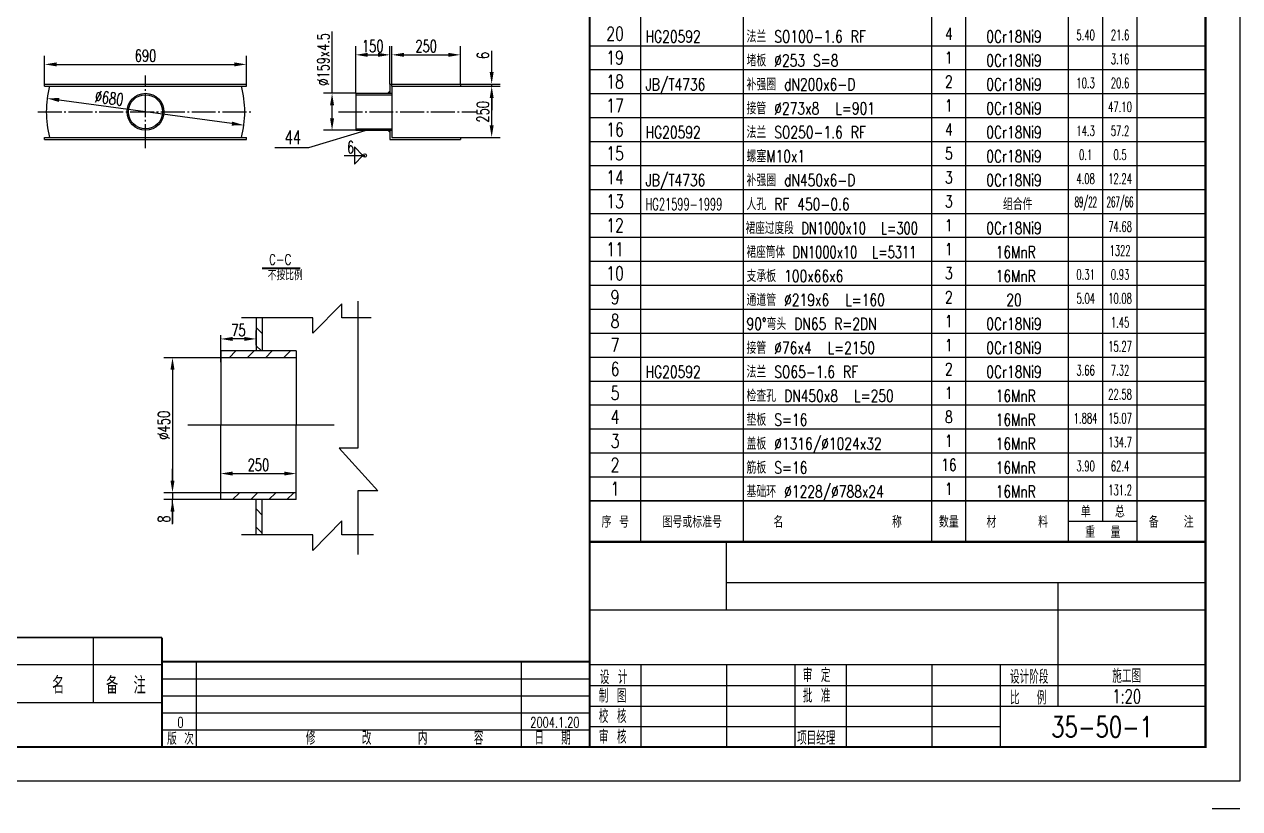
# Model space of a CAD drawing. Header units: millimetres. Extents: x 0 to 11880, y -160 to 16980.
# Drawn here: x 4776 to 11880, y -160 to 4425 of the extents above; entities that cross this region are included whole.
import ezdxf
from ezdxf.enums import TextEntityAlignment as Align

# ---------------------------------------------------------------- set-up
doc = ezdxf.new("R2010")
doc.units = ezdxf.units.MM
doc.header["$LTSCALE"] = 10
doc.header["$MEASUREMENT"] = 0
doc.linetypes.add('CENW', pattern=[18, 14, -1.5, 1, -1.5])
for name, color, linetype in [('1', 2, 'CENW'), ('2', 2, 'Continuous'), ('COLUMN', 7, 'Continuous')]:
    doc.layers.add(name, color=color, linetype=linetype)
doc.styles.add('H5', font='romans', dxfattribs={"width": 0.8, "bigfont": 'HZ5.SHX'})
doc.styles.add('HZ', font='txt', dxfattribs={"width": 0.75, "bigfont": 'HZ'})
doc.styles.add('HZTXT', font='txt.shx', dxfattribs={"width": 0.75, "bigfont": 'hztxt.shx'})
doc.styles.add('xtj', font='complex.shx', dxfattribs={"width": 0.7, "height": 70, "bigfont": 'hz5.shx'})
doc.dimstyles.new('xtj', dxfattribs={"dimtxt": 70, "dimasz": 70, "dimexe": 50, "dimexo": 0, "dimgap": 16, "dimtad": 1, "dimdec": 3, "dimdsep": 46, "dimtxsty": 'xtj', "dimcen": 0, "dimadec": 3, "dimazin": 2, "dimtfac": 0.6, "dimtdec": 3, "dimtmove": 0, "dimatfit": 3, "dimfxl": 0, "dimtolj": 1, "dimarcsym": 0})

# ---------------------------------------------------------------- blocks, each defined once
blk = doc.blocks.new('*D1')
at = {"color": 0, "linetype": 'ByBlock'}
for p, q in [((-18260.2, 3099.9), (-18260.2, 3168.4)), ((-17818.9, 3099.9), (-17818.9, 3168.4)), ((-18190.2, 3118.4), (-17888.9, 3118.4))]:
    blk.add_line(p, q, dxfattribs=at)
for points in [[(-18190.2, 3130.1), (-18190.2, 3106.8), (-18260.2, 3118.4)], [(-17888.9, 3130.1), (-17888.9, 3106.8), (-17818.9, 3118.4)]]:
    blk.add_solid(points, dxfattribs=at)
at = {"layer": 'Defpoints', "color": 0, "linetype": 'ByBlock'}
for p in [(-18260.2, 3099.9), (-17818.9, 3118.4), (-17818.9, 3099.9)]:
    blk.add_point(p, dxfattribs=at)
at = {"color": 0, "linetype": 'ByBlock', "insert": (-18039.6, 3169.4), "char_height": 70, "attachment_point": 5, "style": 'xtj'}
blk.add_mtext('\\A1;250', dxfattribs=at)

msp = doc.modelspace()

# ---------------------------------------------------------------- hatches: boundary and pattern name
at = {"layer": '2'}
for points in [[(6912.65888, 4033.63796), (6900.65888, 4021.63796), (6912.65888, 4021.63796)], [(6912.65888, 3805.63796), (6900.65888, 3805.63796), (6912.65888, 3793.63796)]]:
    msp.add_hatch(color=256, dxfattribs=at).paths.add_polyline_path(points)
h = msp.add_hatch(dxfattribs=at)
h.set_pattern_fill('ANSI31', color=256, scale=600, style=0)
h.set_pattern_definition([(135, (73492.274, -32358.75), (53.03301, 53.03301), [])])
h.paths.add_polyline_path([(6130.95376, 2709.72666), (6166.12615, 2709.72666), (6166.12615, 2515.72282), (6130.95376, 2515.72282)])
h.paths.add_polyline_path([(6130.95376, 1646.91048), (6166.12615, 1646.91048), (6166.12615, 1440.21472), (6130.95376, 1440.21472)])
h = msp.add_hatch(dxfattribs=at)
h.set_pattern_fill('ANSI31', color=256, scale=600, angle=90, style=0)
h.set_pattern_definition([(45, (73492.274, -32358.75), (53.03301, -53.03301), [])])
h.paths.add_polyline_path([(6364.7701, 2515.72282), (6364.7701, 2475.56509), (5923.45038, 2475.56509), (5923.45038, 2515.72282)])
h.paths.add_polyline_path([(5923.45038, 1646.91048), (5923.45038, 1687.06821), (6364.7701, 1687.06821), (6364.7701, 1646.91048)])

# ---------------------------------------------------------------- linework, layer by layer
at = {"color": 0, "linetype": 'ByBlock'}
for p, q in [((6574.61067, 4021.63796), (6574.61067, 4383.24817)), ((6712.65888, 4021.63796), (6712.65888, 4296.51722)), ((6912.65888, 4075.63796), (6912.65888, 4296.51722)), ((6924.65888, 4063.63796), (6924.65888, 4296.51722)), ((7324.65888, 4075.63796), (7324.65888, 4296.51722)), ((7507.55526, 4145.63796), (7507.55526, 4269.62174)), ((4894.12184, 4075.63796), (4894.12184, 4240.74037)), ((6074.12184, 4075.63796), (6074.12184, 4240.74037)), ((6782.65888, 4246.51722), (6842.65888, 4246.51722)), ((6994.65888, 4246.51722), (7254.65888, 4246.51722)), ((4964.12184, 4190.74037), (6004.12184, 4190.74037)), ((7324.65888, 4075.63796), (7557.55526, 4075.63796)), ((7324.65888, 4063.63796), (7557.55526, 4063.63796)), ((7324.65888, 4063.63796), (7557.55526, 4063.63796)), ((7507.55526, 4063.63796), (7507.55526, 4075.63796)), ((5989.4447, 3844.72639), (4978.79898, 3982.54953)), ((6712.65888, 4021.63796), (6524.61067, 4021.63796)), ((7507.55526, 3833.63796), (7507.55526, 3993.63796)), ((7507.55526, 3993.63796), (7507.55526, 3923.63796)), ((6574.61067, 3875.63796), (6574.61067, 3951.63796)), ((6712.65888, 3805.63796), (6524.61067, 3805.63796)), ((7324.65888, 3763.63796), (7557.55526, 3763.63796)), ((6130.95376, 2548.75528), (6130.95376, 2635.84897)), ((5923.45038, 2449.44026), (5923.45038, 2607.65895)), ((6060.95376, 2585.84897), (5993.45038, 2585.84897)), ((5923.45038, 2475.56509), (5591.86759, 2475.56509)), ((5641.86759, 2405.56509), (5641.86759, 1757.06821)), ((5641.86759, 1757.06821), (5641.86759, 1827.06821)), ((5926.85118, 1687.06821), (5591.86759, 1687.06821)), ((5923.45038, 1646.91048), (5591.86759, 1646.91048)), ((5641.86759, 1687.06821), (5641.86759, 1646.91048)), ((5641.86759, 1687.06821), (5641.86759, 1646.91048)), ((5641.86759, 1502.19515), (5641.86759, 1646.91048)), ((5641.86759, 1576.91048), (5641.86759, 1506.91048))]:
    msp.add_line(p, q, dxfattribs=at)
for p, q in [((4894.12184, 4075.63796), (6074.12184, 4075.63796)), ((4894.12184, 4063.63796), (4894.12184, 4075.63796)), ((4894.12184, 4063.63796), (6074.12184, 4063.63796)), ((6074.12184, 4063.63796), (6074.12184, 4075.63796)), ((6912.65888, 4075.63796), (7324.65888, 4075.63796)), ((6912.65888, 4075.63796), (6912.65888, 4021.63796)), ((6924.65888, 4063.63796), (6924.65888, 3763.63796)), ((6924.65888, 4063.63796), (7324.65888, 4063.63796)), ((7324.65888, 4075.63796), (7324.65888, 4063.63796)), ((6712.65888, 4021.63796), (6924.65888, 4021.63796)), ((6712.65888, 4021.63796), (6712.65888, 3805.63796)), ((6712.65888, 4013.63796), (6924.65888, 4013.63796)), ((6900.65888, 4021.63796), (6912.65888, 4033.63796)), ((6712.65888, 3813.63796), (6924.65888, 3813.63796)), ((6712.65888, 3805.63796), (6924.65888, 3805.63796)), ((6900.65888, 3805.63796), (6912.65888, 3793.63796)), ((6912.65888, 3805.63796), (6912.65888, 3751.63796)), ((4894.12184, 3763.63796), (6074.12184, 3763.63796)), ((4894.12184, 3751.63796), (4894.12184, 3763.63796)), ((4894.12184, 3751.63796), (6074.12184, 3751.63796)), ((6074.12184, 3751.63796), (6074.12184, 3763.63796)), ((6705.23752, 3708.2166), (6705.23752, 3608.2166)), ((6755.23752, 3658.2166), (6705.23752, 3708.2166)), ((6912.65888, 3751.63796), (7324.65888, 3751.63796)), ((6924.65888, 3763.63796), (7324.65888, 3763.63796)), ((7324.65888, 3763.63796), (7324.65888, 3751.63796)), ((6755.23752, 3658.2166), (6705.23752, 3608.2166))]:
    msp.add_line(p, q)
at = {"color": 2}
for p, q in [((6631.99308, 2791.91409), (6463.12756, 2618.88792)), ((6631.99308, 2709.72666), (6631.99308, 2791.91409)), ((6724.60682, 2807.40838), (6724.60682, 1948.13023)), ((6463.12756, 2709.72666), (6044.43446, 2709.72666)), ((6463.12756, 2618.88792), (6463.12756, 2709.72666)), ((6802.50081, 2709.72666), (6631.99308, 2709.72666)), ((6616.3597, 1948.13023), (6841.51372, 1697.24229)), ((6724.60682, 1948.13023), (6616.3597, 1948.13023)), ((6841.51372, 1697.24229), (6724.60682, 1697.24229)), ((6724.60682, 1697.24229), (6724.60682, 1325.23602)), ((6631.99308, 1522.40215), (6463.12756, 1349.37598)), ((6631.99308, 1440.21472), (6631.99308, 1522.40215)), ((6463.12756, 1440.21472), (6044.43446, 1440.21472)), ((6463.12756, 1349.37598), (6463.12756, 1440.21472)), ((6817.75152, 1440.21472), (6631.99308, 1440.21472)), ((8880, 1000), (8880, 1400)), ((11680, 1160), (8880, 1160)), ((10817.90774, 1160), (10817.90774, 440)), ((11680, 1000), (8080, 1000)), ((11680, 680), (8080, 680)), ((8380, 684.56743), (8380, 200)), ((8880, 684.56743), (8880, 200)), ((9280, 684.56743), (9280, 200)), ((9580, 684.56743), (9580, 200)), ((10080, 684.56743), (10080, 200)), ((10480, 680), (10480, 200)), ((10480, 680), (10480, 200)), ((8080, 560), (11680, 560)), ((8080, 440), (11680, 440)), ((8080, 320), (10480, 320))]:
    msp.add_line(p, q, dxfattribs=at)
at = {"color": 1}
msp.add_line((8080, 200), (11680, 200), dxfattribs=at)
at = {"const_width": 12}
msp.add_lwpolyline([(6164.32022, 2999.26155), (6389.32022, 2999.26155)], dxfattribs=at)
at = {"color": 1, "const_width": 12}
msp.add_lwpolyline([(11680, 200), (11680, 1400), (8080, 1400), (8080, 200)], close=True, dxfattribs=at)
for radius in [108, 100]:
    msp.add_circle((5484.12184, 3913.63796), radius)
for start, end in [(165.011765518, 194.988234482), (345.011765518, 14.988234482)]:
    msp.add_arc((5484.12184, 3913.63796), 580, start, end)
at = {"color": 0, "linetype": 'ByBlock'}
for points in [[(4964.12184, 4202.40704), (4964.12184, 4179.0737), (4894.12184, 4190.74037)], [(6004.12184, 4202.40704), (6004.12184, 4179.0737), (6074.12184, 4190.74037)], [(6782.65888, 4258.18388), (6782.65888, 4234.85055), (6712.65888, 4246.51722)], [(6842.65888, 4258.18388), (6842.65888, 4234.85055), (6912.65888, 4246.51722)], [(6994.65888, 4258.18388), (6994.65888, 4234.85055), (6924.65888, 4246.51722)], [(7254.65888, 4258.18388), (7254.65888, 4234.85055), (7324.65888, 4246.51722)], [(7495.88859, 4145.63796), (7519.22193, 4145.63796), (7507.55526, 4075.63796)], [(7495.88859, 3993.63796), (7519.22193, 3993.63796), (7507.55526, 4063.63796)], [(7495.88859, 3993.63796), (7519.22193, 3993.63796), (7507.55526, 4063.63796)], [(4980.37539, 3994.10921), (4977.22257, 3970.98986), (4909.44094, 3992.00798)], [(6562.94401, 3951.63796), (6586.27734, 3951.63796), (6574.61067, 4021.63796)], [(5991.02111, 3856.28606), (5987.86829, 3833.16671), (6058.80274, 3835.26794)], [(6562.94401, 3875.63796), (6586.27734, 3875.63796), (6574.61067, 3805.63796)], [(7495.88859, 3833.63796), (7519.22193, 3833.63796), (7507.55526, 3763.63796)], [(5993.45038, 2597.51564), (5993.45038, 2574.1823), (5923.45038, 2585.84897)], [(6060.95376, 2597.51564), (6060.95376, 2574.1823), (6130.95376, 2585.84897)], [(5630.20092, 2405.56509), (5653.53426, 2405.56509), (5641.86759, 2475.56509)], [(5630.20092, 1757.06821), (5653.53426, 1757.06821), (5641.86759, 1687.06821)], [(5630.20092, 1757.06821), (5653.53426, 1757.06821), (5641.86759, 1687.06821)], [(5630.20092, 1576.91048), (5653.53426, 1576.91048), (5641.86759, 1646.91048)]]:
    msp.add_solid(points, dxfattribs=at)
at = {"layer": '1', "linetype": 'Continuous'}
for p, q in [((8380, 1400), (8380, 7800)), ((8980, 1400), (8980, 7800)), ((10080, 1400), (10080, 7800)), ((10280, 1400), (10280, 7800)), ((10880, 1400), (10880, 7800)), ((11080, 1520), (11080, 7800)), ((11280, 1400), (11280, 7800)), ((8080, 1640), (11680, 1640)), ((8080, 1640), (11680, 1640)), ((10880, 1520), (11280, 1520))]:
    msp.add_line(p, q, dxfattribs=at)
at = {"layer": '1'}
for p, q in [((5484.12184, 3701.63796), (5484.12184, 4125.63796)), ((4854.12184, 3913.63796), (6114.12184, 3913.63796)), ((6612.65888, 3913.63796), (7424.65888, 3913.63796))]:
    msp.add_line(p, q, dxfattribs=at)
at = {"layer": '1', "color": 2, "linetype": 'Continuous'}
for p, q in [((5180, 460), (5180, 840)), ((2380, 460), (5580, 460))]:
    msp.add_line(p, q, dxfattribs=at)
at = {"layer": '1', "linetype": 'Continuous'}
msp.add_lwpolyline([(0, 0), (0, 16820), (11880, 16820), (11880, 0)], close=True, dxfattribs=at)
at = {"layer": '1', "color": 1, "linetype": 'Continuous', "const_width": 12}
msp.add_lwpolyline([(500, 200), (11680, 200), (11680, 16620), (500, 16620), (500, 200)], dxfattribs=at)
at = {"layer": '1', "linetype": 'Continuous'}
msp.add_lwpolyline([(11880, -160), (11720, -160)], dxfattribs=at)
at = {"layer": '2'}
for p, q in [((8080, 4300), (11680, 4300)), ((8080, 4160), (11680, 4160)), ((8080, 4020), (11680, 4020)), ((8080, 3880), (11680, 3880)), ((6439.2798, 3704.51858), (6787.80966, 3810.10925)), ((6239.2798, 3704.51858), (6439.2798, 3704.51858)), ((8080, 3740), (11680, 3740)), ((6645.23752, 3658.2166), (6765.23752, 3658.2166)), ((8080, 3600), (11680, 3600)), ((8080, 3460), (11680, 3460)), ((8080, 3320), (11680, 3320)), ((8080, 3180), (11680, 3180)), ((8080, 3040), (11680, 3040)), ((8080, 2900), (11680, 2900)), ((8080, 2760), (11680, 2760)), ((8080, 2620), (11680, 2620)), ((8080, 2480), (11680, 2480)), ((8080, 2340), (11680, 2340)), ((8080, 2200), (11680, 2200)), ((6586.11416, 2081.31665), (5731.92788, 2081.31665)), ((8080, 2060), (11680, 2060)), ((8080, 1920), (11680, 1920)), ((8080, 1780), (11680, 1780)), ((11680, 1640), (8080, 1640)), ((8080, 1400), (11680, 1400)), ((5580, 200), (5580, 440)), ((2380, 200), (5580, 200))]:
    msp.add_line(p, q, dxfattribs=at)
at = {"layer": '2', "color": 0}
for p, q in [((6130.95376, 2709.72666), (6130.95376, 2515.72282)), ((6166.12615, 2709.72666), (6166.12615, 2515.72282)), ((5923.45038, 2515.72282), (5923.45038, 2081.31665)), ((6364.7701, 2515.72282), (5923.45038, 2515.72282)), ((6364.7701, 2515.72282), (6364.7701, 2081.31665)), ((6364.7701, 2475.56509), (5923.45038, 2475.56509)), ((5923.45038, 1646.91048), (5923.45038, 2081.31665)), ((6364.7701, 1646.91048), (6364.7701, 2081.31665)), ((6364.7701, 1687.06821), (5923.45038, 1687.06821)), ((6364.7701, 1646.91048), (5923.45038, 1646.91048)), ((6130.95376, 1440.21472), (6130.95376, 1646.91048)), ((6166.12615, 1440.21472), (6166.12615, 1646.91048))]:
    msp.add_line(p, q, dxfattribs=at)
at = {"layer": '2', "color": 1}
msp.add_line((8080, 200), (8080, 1400), dxfattribs=at)
at = {"layer": '2', "color": 1, "linetype": 'Continuous'}
msp.add_line((5580, 840), (2380, 840), dxfattribs=at)
at = {"layer": '2', "color": 2, "linetype": 'Continuous'}
msp.add_line((5580, 680), (2380, 680), dxfattribs=at)
at = {"layer": '2', "color": 1, "linetype": 'Continuous'}
msp.add_lwpolyline([(500, 200), (500, 16620), (11680, 16620), (11680, 200)], close=True, dxfattribs=at)
msp.add_lwpolyline([(500, 200), (500, 16620), (11680, 16620), (11680, 200)], close=True, dxfattribs=at)
for points, const_width in [([(8080, 1400), (8080, 7800)], 12), ([(5580, 840), (2380, 840)], 10), ([(5580, 700), (5580, 840)], 12)]:
    msp.add_lwpolyline(points, dxfattribs=dict(at, const_width=const_width))
at = {"layer": '2'}
msp.add_lwpolyline([(6906.65888, 3799.63796, 0, 20, 0), (6857.16141, 3750.14049, 0, 0, 0), (6765.23752, 3658.2166, 0, 0, 0)], format="xyseb", dxfattribs=at)
at = {"layer": '2', "color": 1}
for points, const_width in [([(8080, 1400), (11680, 1400)], 12), ([(8080, 200), (8080, 1400)], 10), ([(5580, 200), (5580, 700)], 12)]:
    msp.add_lwpolyline(points, dxfattribs=dict(at, const_width=const_width))
at = {"layer": '2', "const_width": 10}
msp.add_lwpolyline([(5580, 200), (5580, 680)], dxfattribs=at)
at = {"layer": '2'}
msp.add_circle((6765.23752, 3658.2166), 10, dxfattribs=at)
at = {"layer": 'COLUMN', "color": 2, "linetype": 'Continuous'}
for p, q in [((5780, 700), (5780, 200)), ((7680, 700), (7680, 200)), ((5580, 600), (8080, 600)), ((5580, 500), (8080, 500)), ((5580, 400), (8080, 400)), ((5580, 300), (8080, 300))]:
    msp.add_line(p, q, dxfattribs=at)
at = {"layer": 'COLUMN', "color": 1, "const_width": 12}
msp.add_lwpolyline([(5580, 200), (5580, 700), (8080, 700), (8080, 200)], close=True, dxfattribs=at)
at = {"layer": 'Defpoints', "color": 0, "linetype": 'ByBlock'}
for p in [(6912.65888, 4246.51722), (7324.65888, 4246.51722), (6074.12184, 4190.74037), (4894.12184, 4075.63796), (6074.12184, 4075.63796), (6912.65888, 4075.63796), (6924.65888, 4063.63796), (7324.65888, 4075.63796), (7324.65888, 4075.63796), (7324.65888, 4063.63796), (7324.65888, 4063.63796), (7507.55526, 4075.63796), (7507.55526, 4063.63796), (4909.44094, 3992.00798), (6574.61067, 4021.63796), (6712.65888, 4021.63796), (6712.65888, 4021.63796), (6058.80274, 3835.26794), (6712.65888, 3805.63796), (7324.65888, 3763.63796), (5923.45038, 2585.84897), (6130.95376, 2548.75528), (5923.45038, 2475.56509), (5923.45038, 2449.44026), (5641.86759, 1687.06821), (5641.86759, 1646.91048), (5923.45038, 1646.91048), (5926.85118, 1687.06821), (5926.85118, 1687.06821)]:
    msp.add_point(p, dxfattribs=at)

# ---------------------------------------------------------------- texts
at = {"color": 2, "style": 'HZ', "width": 0.7}
for s, height, p in [('设 计', 80, (8139.52252, 568.4)), ('审 定', 80, (9325.92306, 580)), ('设计阶段', 80, (10537.72015, 570.70898)), ('施工图', 80, (11135.67923, 575.90591)), ('制 图', 80, (8133.92252, 460)), ('批 准', 80, (9325.92306, 460)), ('比  例', 80, (10537.72015, 448.52056)), ('1:20', 80, (11135.67923, 455.90591)), ('校 核', 80, (8133.92252, 340)), ('0', 60, (5670.64518, 314.35319)), ('2004.1.20', 60, (7733.26503, 314.35319)), ('版 次', 70, (5610.12252, 213.8)), ('修     改     内     容', 80, (6421.52252, 213.8)), ('日  期', 80, (7757.92252, 213.8)), ('审 核', 80, (8133.92252, 220)), ('项目经理', 80, (9292.72306, 213.2))]:
    msp.add_text(s, height=height, dxfattribs=at).set_placement(p)
at = {"color": 0, "linetype": 'ByBlock', "char_height": 70, "attachment_point": 5, "style": 'xtj'}
for s, insert, rotation in [('%%c159x4.5', (6523.61067, 4220.0731), 90), ('6', (7456.55526, 4242.62985), 90), ('%%c680', (5271.82185, 3994.06164), 352.234398852), ('250', (7456.55526, 3913.63796), 90), ('\\A1;∅450', (5590.86759, 2081.31665), 90), ('\\A1;8', (5591.70725, 1532.52296), 90)]:
    msp.add_mtext(s, dxfattribs=dict(at, insert=insert, rotation=rotation))
for s, insert in [('690', (5484.12184, 4241.74037)), ('150', (6812.65888, 4297.51722)), ('250', (7124.65888, 4297.51722)), ('75', (6027.20207, 2636.84897))]:
    msp.add_mtext(s, dxfattribs=dict(at, insert=insert))
at = {"layer": '1', "style": 'HZ'}
for s, height, width, p in [('5.40', 60, 0.6, (10979.30832, 4362.51047)), ('21.6', 60, 0.6, (11180.69168, 4362.51047)), ('3.16', 60, 0.6, (11180.69168, 4222.51047)), ('10.3', 60, 0.6, (10979.30832, 4082.51047)), ('20.6', 60, 0.6, (11180.69168, 4082.51047)), ('47.10', 60, 0.6, (11180.69168, 3942.51047)), ('14.3', 60, 0.6, (10979.30832, 3802.51047)), ('57.2', 60, 0.6, (11180.69168, 3802.51047)), ('0.1', 60, 0.6, (10979.30832, 3662.51047)), ('0.5', 60, 0.6, (11180.69168, 3662.51047)), ('4.08', 60, 0.6, (10979.30832, 3522.51047)), ('12.24', 60, 0.6, (11180.69168, 3522.51047)), ('89/22', 60, 0.5, (10980.69168, 3382.51047)), ('267/66', 60, 0.5, (11180.69168, 3382.51047)), ('74.68', 60, 0.6, (11180.9894, 3242.51047)), ('1322', 60, 0.6, (11180.69168, 3102.51047)), ('0.31', 60, 0.6, (10979.30832, 2962.51047)), ('0.93', 60, 0.6, (11180.69168, 2962.51047)), ('5.04', 60, 0.6, (10980.69168, 2822.51047)), ('10.08', 60, 0.6, (11180.69168, 2822.51047)), ('1.45', 60, 0.6, (11180.69168, 2682.51047)), ('15.27', 60, 0.6, (11180.69168, 2542.51047)), ('3.66', 60, 0.6, (10979.30832, 2402.51047)), ('7.32', 60, 0.6, (11180.69168, 2402.51047)), ('22.58', 60, 0.6, (11180.69168, 2262.51047)), ('1.884', 60, 0.6, (10979.30832, 2122.51047)), ('15.07', 60, 0.6, (11180.69168, 2122.51047)), ('134.7', 60, 0.6, (11180.69168, 1982.51047)), ('3.90', 60, 0.6, (10979.30832, 1842.51047)), ('62.4', 60, 0.6, (11180.69168, 1842.51047)), ('131.2', 60, 0.6, (11180.69168, 1702.51047)), ('序 号', 67.2, 0.75, (8230, 1520)), ('图号或标准号', 67.2, 0.75, (8680, 1520)), ('名             称', 67.2, 0.75, (9530, 1520)), ('数量', 67.2, 0.75, (10180, 1520)), ('材     料', 67.2, 0.75, (10580, 1520)), ('重  量', 67.2, 0.75, (11080, 1460)), ('备   注', 67.2, 0.75, (11480, 1520))]:
    msp.add_text(s, height=height, dxfattribs=dict(at, width=width)).set_placement(p, align=Align.MIDDLE)
at = {"layer": '1', "linetype": 'Continuous', "style": 'HZ', "width": 0.75}
for s, p in [('单', (10980, 1580)), ('总', (11180, 1580))]:
    msp.add_text(s, height=67.2, dxfattribs=at).set_placement(p, align=Align.MIDDLE)
at = {"layer": '1', "style": 'HZ', "width": 0.75}
for s, p in [('名', (4938.22299, 511.43748)), ('备', (5253.20559, 511.43748)), ('注', (5414.18118, 511.43748))]:
    msp.add_text(s, height=100, dxfattribs=at).set_placement(p)
at = {"layer": '1', "color": 2, "style": 'HZ', "width": 0.75}
msp.add_text('35-50-1', height=121.6, dxfattribs=at).set_placement((11075.57385, 318.06748), align=Align.MIDDLE)
at = {"layer": '2', "style": 'HZTXT', "width": 0.75}
for s, height, p in [('20', 80, (8228.6926, 4370)), ('4', 70, (10180, 4370)), ('19', 80, (8228.6926, 4230)), ('1', 70, (10180, 4230)), ('18', 80, (8228.6926, 4090)), ('2', 70, (10180, 4090)), ('17', 80, (8228.6926, 3950)), ('1', 70, (10180, 3950)), ('16', 80, (8228.6926, 3810)), ('4', 70, (10180, 3810)), ('15', 80, (8228.6926, 3670)), ('5', 70, (10180, 3670)), ('14', 80, (8228.6926, 3530)), ('3', 70, (10180, 3530)), ('13', 80, (8228.6926, 3390)), ('3', 70, (10180, 3390)), ('12', 80, (8228.6926, 3250)), ('1', 70, (10180, 3250)), ('11', 80, (8228.6926, 3110)), ('1', 70, (10180, 3110)), ('10', 80, (8228.6926, 2970)), ('3', 70, (10180, 2970)), ('9', 80, (8228.6926, 2830)), ('2', 70, (10180, 2830)), ('8', 80, (8228.6926, 2690)), ('1', 70, (10180, 2690)), ('7', 80, (8228.6926, 2550)), ('1', 70, (10180, 2550)), ('6', 80, (8228.6926, 2410)), ('2', 70, (10180, 2410)), ('5', 80, (8228.6926, 2270)), ('1', 70, (10180, 2270)), ('4', 80, (8228.6926, 2130)), ('8', 70, (10180, 2130)), ('3', 80, (8228.6926, 1990)), ('1', 70, (10180, 1990)), ('2', 80, (8228.6926, 1850)), ('16', 70, (10180, 1850)), ('1', 80, (8228.6926, 1710)), ('1', 70, (10180, 1710))]:
    msp.add_text(s, height=height, dxfattribs=at).set_placement(p, align=Align.MIDDLE)
at = {"layer": '2'}
for s, height, style, width, p in [('HG20592', 70, 'HZTXT', 0.75, (8407.33209, 4318.71343)), ('法兰 SO100-1.6 RF', 70, 'HZTXT', 0.75, (8997.07429, 4318.71343)), ('0Cr18Ni9', 70, 'HZTXT', 0.75, (10398.59538, 4318.71343)), ('堵板 %%c253 S=8', 70, 'HZTXT', 0.75, (8997.07429, 4178.71343)), ('0Cr18Ni9', 70, 'HZTXT', 0.75, (10398.59538, 4178.71343)), ('JB/T4736', 70, 'HZTXT', 0.75, (8407.33209, 4038.71343)), ('补强圈 dN200x6-D', 70, 'HZTXT', 0.75, (8997.07429, 4038.71343)), ('0Cr18Ni9', 70, 'HZTXT', 0.75, (10398.59538, 4038.71343)), ('接管 %%c273x8  L=901', 70, 'HZTXT', 0.75, (8997.07429, 3898.71343)), ('0Cr18Ni9', 70, 'HZTXT', 0.75, (10398.59538, 3898.71343)), ('44', 80, 'xtj', 0.7, (6297.52641, 3724.46405)), ('HG20592', 70, 'HZTXT', 0.75, (8407.33209, 3758.71343)), ('法兰 SO250-1.6 RF', 70, 'HZTXT', 0.75, (8997.07429, 3758.71343)), ('0Cr18Ni9', 70, 'HZTXT', 0.75, (10398.59538, 3758.71343)), ('6', 70, 'xtj', 0.7, (6661.52543, 3670.99848)), ('螺塞M10x1', 70, 'HZTXT', 0.75, (8997.07429, 3618.71343)), ('0Cr18Ni9', 70, 'HZTXT', 0.75, (10398.59538, 3618.71343)), ('JB/T4736', 70, 'HZTXT', 0.75, (8407.33209, 3478.71343)), ('补强圈 dN450x6-D', 70, 'HZTXT', 0.75, (8997.07429, 3478.71343)), ('0Cr18Ni9', 70, 'HZTXT', 0.75, (10398.59538, 3478.71343)), ('人孔 RF 450-0.6', 70, 'HZTXT', 0.75, (8997.07429, 3338.71343)), ('组合件', 70, 'HZTXT', 0.75, (10496.18513, 3338.71343)), ('HG21599-1999', 70, 'HZTXT', 0.6, (8407.33209, 3338.71343)), ('裙座过度段 DN1000x10  L=300', 70, 'HZTXT', 0.7, (8991.95794, 3198.71343)), ('0Cr18Ni9', 70, 'HZTXT', 0.75, (10398.59538, 3198.71343)), ('裙座筒体 DN1000x10  L=5311', 70, 'HZTXT', 0.7, (8997.07429, 3058.71343)), ('16MnR', 70, 'HZTXT', 0.75, (10453.8963, 3058.71343)), ('C-C', 60, 'H5', 0.75, (6206.07531, 3019.77298)), ('不按比例', 52.5, 'H5', 0.75, (6198.48874, 2929.7689)), ('支承板 100x66x6', 70, 'HZTXT', 0.75, (8997.07429, 2918.71343)), ('16MnR', 70, 'HZTXT', 0.75, (10453.8963, 2918.71343)), ('通道管 %%c219x6  L=160', 70, 'HZTXT', 0.75, (8997.07429, 2778.71343)), ('20', 70, 'HZTXT', 0.75, (10515.70306, 2778.71343)), ('90%%d弯头 DN65 R=2DN', 70, 'HZTXT', 0.75, (8997.07429, 2638.71343)), ('0Cr18Ni9', 70, 'HZTXT', 0.75, (10398.59538, 2638.71343)), ('接管 %%c76x4  L=2150', 70, 'HZTXT', 0.75, (8997.07429, 2498.71343)), ('0Cr18Ni9', 70, 'HZTXT', 0.75, (10398.59538, 2498.71343)), ('HG20592', 70, 'HZTXT', 0.75, (8407.33209, 2358.71343)), ('法兰 SO65-1.6 RF', 70, 'HZTXT', 0.75, (8997.07429, 2358.71343)), ('0Cr18Ni9', 70, 'HZTXT', 0.75, (10398.59538, 2358.71343)), ('检查孔 DN450x8  L=250', 70, 'HZTXT', 0.75, (8997.07429, 2218.71343)), ('16MnR', 70, 'HZTXT', 0.75, (10453.8963, 2218.71343)), ('垫板 S=16', 70, 'HZTXT', 0.75, (8997.07429, 2078.71343)), ('16MnR', 70, 'HZTXT', 0.75, (10453.8963, 2078.71343)), ('盖板 %%c1316/%%c1024x32', 70, 'HZTXT', 0.75, (8997.07429, 1938.71343)), ('16MnR', 70, 'HZTXT', 0.75, (10453.8963, 1938.71343)), ('筋板 S=16', 70, 'HZTXT', 0.75, (8997.07429, 1798.71343)), ('16MnR', 70, 'HZTXT', 0.75, (10453.8963, 1798.71343)), ('基础环 %%c1228/%%c788x24', 70, 'HZTXT', 0.75, (8997.07429, 1658.71343)), ('16MnR', 70, 'HZTXT', 0.75, (10453.8963, 1658.71343))]:
    msp.add_text(s, height=height, dxfattribs=dict(at, style=style, width=width)).set_placement(p)

# ---------------------------------------------------------------- dimensions: what is measured, and where the dimension line sits
dim = msp.add_linear_dim(base=(6364.7701, 1798.9769), p1=(5923.45038, 1780.43005), p2=(6364.7701, 1780.43005), text='250', dimstyle='xtj', dxfattribs=at)
dim.commit()
dim.dimension.update_dxf_attribs({"geometry": '*D1', "text_midpoint": (6144.11024, 1849.9769), "insert": (24183.67616, -1319.44529)})

doc.saveas('drawing.dxf')
